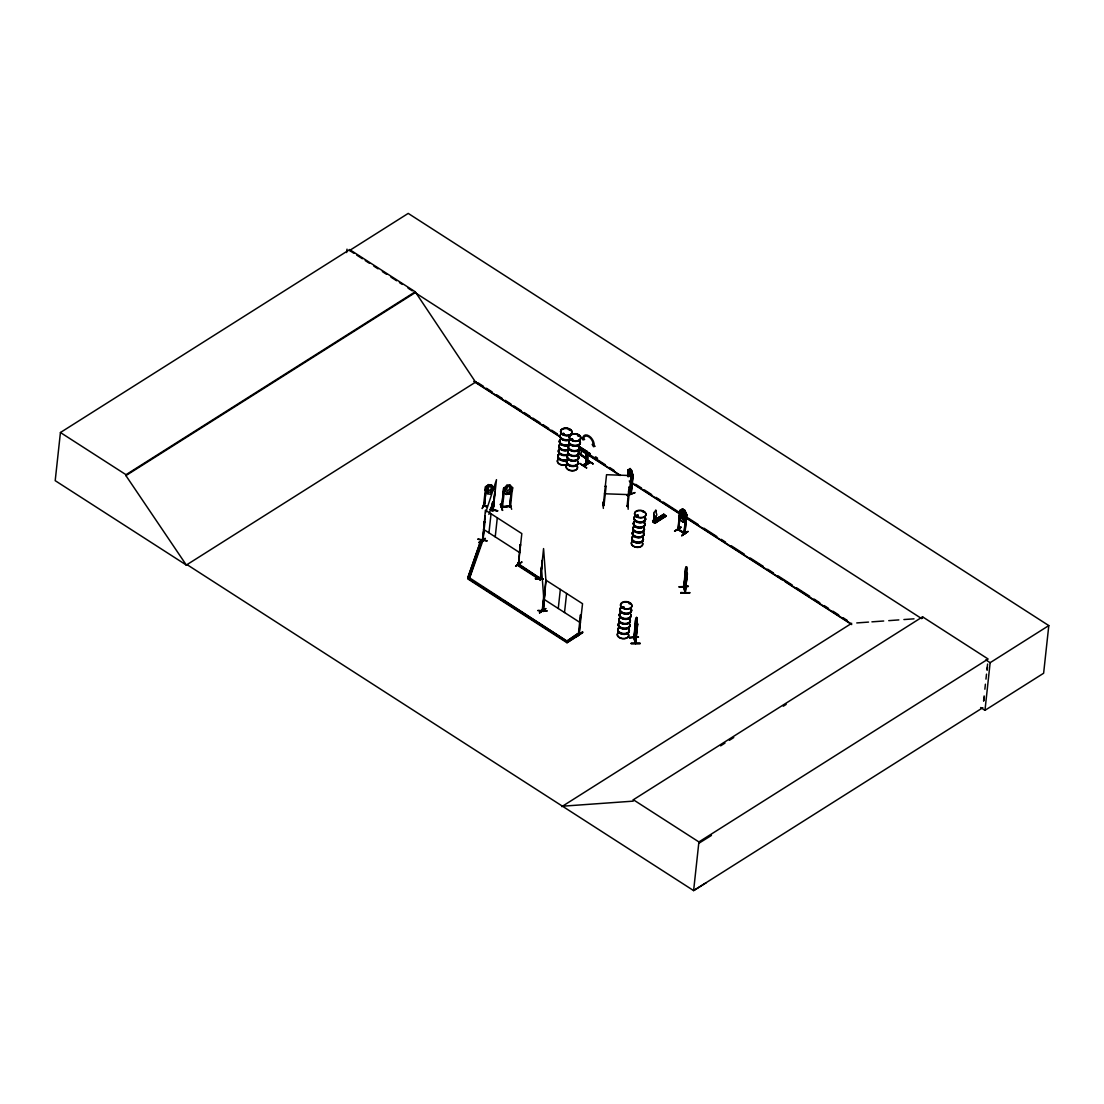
<?xml version="1.0" encoding="UTF-8"?>
<svg xmlns="http://www.w3.org/2000/svg" width="1104" height="1104" viewBox="0 0 1104 1104"><rect width="100%" height="100%" fill="white"/><g stroke="black" fill="none" stroke-linecap="round" stroke-linejoin="round"><path stroke-width="1.5" d="M484.173 526.125L482.476 539.608M492.646 510.807L494.909 491.17L493.102 510.766M492.743 510.048L493.309 509.593L493.019 510.862L496.483 479.66L485.636 512.698M640.21 643.508L631.06 643.673M631.088 643.411L640.21 643.577M640.141 643.287L631.088 643.342M686.95 573.142L685.46 592.724M486.395 487.195L485.567 486.933L486.505 487.085L484.242 506.212L486.381 486.961M504.694 488.382L502.389 507.592M680.726 592.627L689.876 592.958L680.726 592.6M689.807 592.613L680.699 592.986M686.012 577.696C687.364 578.731 684.19 574.108 685.694 567.801L686.412 566.738L686.039 575.501L685.598 571.127M637.229 623.829L635.421 643.508L633.724 637.629M633.751 637.684L634.138 636.98M637.505 624.45L636.691 617.467L635.711 618.626L633.862 638.264L636.29 619.137C634.869 618.916 635.242 626.796 636.277 628.424M635.697 642.169L635.173 642.914L635.752 642.252M635.807 643.425L635.393 642.749M636.001 619.592L636.594 617.481L636.18 628.535L637.063 627.389M686.15 514.354L686.895 514.616L684.894 533.729L678.118 529.327L684.411 532.597M686.785 568.519L686.122 573.597L685.943 571.154M655.776 510.007L654.658 512.09A2.056 1.256 57.7 0 0 654.079 514.381L653.706 521.005L654.589 520.619M654.161 514.326L653.927 521.129M484.987 521.999L484.145 521.75L484.987 521.999L482.765 541.25C480.461 538.545 485.76 541.967 480.847 540.739L467.71 578.068L500.954 598.685M482.986 540.339L480.916 540.132L467.71 578.068M542.92 610.236L543.14 611.506L544.865 591.868L543.485 611.368L542.616 611.133M543.416 611.299L542.726 610.885M578.951 634.496L578.289 634.096L578.372 633.365L579.062 634.538L582.539 603.709L546.121 580.29L542.809 610.885M547.032 611.119L537.772 610.526L547.004 610.747M679.277 516.203L679.898 510.365L682.507 508.806L684.701 510.393L685.253 516.341L683.569 517.196L682.079 516.23L680.782 513.47L682.465 508.944L684.825 510.296L686.771 514.781L684.673 533.853L677.87 529.547L679.967 510.434L678.615 529.961L678.035 528.885M677.994 528.844L678.477 529.216M683.721 587.438L683.707 586.21L684.204 586.735M687.447 573.652L685.073 592.793L683.707 586.21M685.405 592.696L683.969 586.955L685.004 577.42M684.991 592.765L683.997 586.914M559.659 436.232L475.576 382.136L415.242 291.787L349.664 249.601L60.43 432.52L55.2 480.668L186.438 565.11L187.114 564.682M706.284 882.689L693.616 890.597L187.031 564.627L186.341 565.055L125.911 475.603L126.008 474.706L415.242 291.787M346.656 252.54L347.015 249.159M353.846 253.244L349.568 250.498L349.664 249.601M577.309 633.972L566.89 641.12L577.309 633.972L578.579 635.421L567.001 642.735L468.262 579.2L469.531 577.834L482.103 540.146M468.262 579.2L469.531 577.834L467.779 577.475M477.963 539.304L486.988 541.043M484.794 503.12L482.255 508.185M479.026 542.671L485.236 538.324L479.067 542.271M485.719 486.726L483.469 505.949L483.842 505.052L487.264 506.391M487.844 493.585L485.125 489.955L485.484 486.878L488.768 484.573L486.754 489.61L488.52 491.887L490.452 492.356L492.577 491.032L491.777 485.318L488.741 484.642L487.761 493.709L490.797 494.385L491.749 485.374L494.385 489.127M484.366 521.612L483 541.084M482.558 541.195L482.848 540.56M484.601 522.233L485.291 515.885M493.033 501.589C495.71 506.005 489.265 508.861 492.412 507.454M492.053 502.982L491.459 507.964L492.425 507.964M488.962 532.846L491.032 513.788M492.205 508.144L492.77 503.369M495.227 536.875L497.297 517.817M500.402 504.514L502.555 510.421L500.512 504.169M503.645 488.327L501.671 507.647L503.645 488.327L504.569 488.299M502.555 507.509L502.348 506.57L502.375 507.564M509.951 503.755L511.663 509.303M509.565 506.722L511.704 487.692L512.56 487.858L511.69 487.94M501.492 507.357L510.545 505.963M510.503 506.902L512.449 487.595M503.396 491.57L505.963 494.371L509.013 494.123L512.339 490.852L512.642 487.761L509.965 484.987L506.929 485.236L503.617 488.575L504.542 488.52M521.833 561.895L515.582 566.186L521.847 562.24M517.031 565.069L518.314 563.716L541.001 578.951L539.787 579.71L517.031 565.069L518.245 564.31L518.08 562.971M520.15 544.645L518.466 564.282L521.819 533.591L485.401 510.158L482.696 541.208L469.462 578.427M543.196 579.255L535.495 578.606M539.787 579.71L539.939 578.468L540.394 578.993M539.994 578.51L540.284 579.752L542.312 560.156L540.367 579.697M540.325 579.683L543.568 548.578L545.873 579.959L542.492 611.064M539.525 612.941L545.749 608.58L539.58 612.541M544.244 590.999L542.23 610.664L542.243 609.311M543.665 599.362L542.575 610.595M544.024 596.022L544.562 591.013M558.265 608.497L560.335 589.426M579.434 451.481L579.614 449.921M579.876 463.349L586.693 467.737M581.504 450.653L581.256 453.123L578.096 453.551M564.517 612.513L566.6 593.455M582.857 465.295L589.081 461.362L582.498 465.35M586.238 451.246L586.127 451.978L586.252 451.177M585.769 457.994L586.569 451.964L585.741 457.649M586.058 459.706L593.234 463.887L586.403 459.485M585.562 457.525L586.141 458.753L587.162 451.467L586.39 464.287L587.383 455.193L586.514 454.724L587.645 455.041L587.908 454.13L586.969 453.758M587.011 456.049C584.858 468.358 588.46 464.812 588.073 454.765L586.472 454.71M587.149 453.647L587.88 454.958M587.356 455.29L585.769 463.763M567.001 642.735L578.634 634.828M595.125 458.188L587.921 453.606L588.032 452.516L589.895 453.496L589.605 454.696L589.895 453.496M587.921 453.606L588.211 452.405M568.215 641.962L469.531 577.834M589.853 462.148L583.63 466.081L589.922 462.134M592.958 463.804L586.155 459.623M580.442 615.038L581.284 615.301L580.442 615.038L578.386 634.193L579.296 634.372L578.593 633.227M579.172 634.289L580.663 614.9M582.319 632.109C562.75 644.529 596.339 623.512 576.081 636.456M602.867 502.113L603.364 508.392M606.11 486.312L605.282 486.284L606.11 486.312L603.971 505.646L603.129 505.549L603.377 504.597L603.943 505.315M627.61 476.224L628.231 469.766M628.038 476.693L628.148 469.793M628.314 476.611L628.659 473.437M627.086 495.42L635.09 492.563L627.362 495.696M630.315 487.181L629.045 487.126L627.086 506.46L627.914 506.432L627.955 505.494L626.948 505.894M628.135 503.341L628.162 509.275M627.803 506.446L631.129 475.576L606.538 474.706L603.239 505.604L603.943 505.342M632.413 474.61L633.213 475.01L631.198 494.123L628.825 491.459M630.839 493.612L632.537 474.651M632.785 474.527L630.922 494.206L632.937 475.093L630.053 468.551L628.204 469.876L629.004 470.263M629.349 637.864L638.471 636.98L629.377 637.463M634.248 638.181L636.125 618.613M635.366 643.425L637.643 623.829L635.738 643.48L634.124 637.643M654.603 520.702L653.789 519.901L652.643 520.619L652.961 521.819M653.954 520.012L652.754 521.392L654.672 522.634L656.066 521.364L655.969 522.192M653.789 519.901L653.885 520.743M654.217 520.84L654.065 522.233L654.12 520.895M656.287 510.586L656.176 513.07A2.056 1.256 57.7 0 1 656.218 515.761L655.238 521.695M659.723 516.907L662.014 518.204M661.876 515.554L664.166 516.851M663.932 514.657L666.223 516.106L654.976 523.213L654.203 522.716L665.615 515.527L666.181 516.106M982.85 707.678L693.616 890.597L698.901 841.938L988.135 659.019L922.571 616.832L633.337 799.751L633.185 801.145L562.474 806.21M674.503 531.093L681.113 527.036L674.889 530.969M679.512 516.672L678.187 529.382M679.857 513.484L680.478 510.821M680.657 512.297L678.532 529.906M681.775 535.771L687.971 531.466L681.734 535.688M684.784 533.605L683.9 533.398L685.984 514.119L686.771 514.781L684.701 510.393M685.584 520.577L684.025 533.48M684.563 533.812L678.656 529.465M686.26 517.597L686.067 520.605L683.404 522.206L681.085 520.715L679.208 516.189M679.236 586.928L688.385 586.334L679.236 587.066M685.612 567.898L683.721 587.521L686.509 566.738L687.047 573.721M685.349 574.246L686.039 567.898M685.073 592.061L687.309 573.128M922.42 618.226L922.571 616.832M983.581 700.971L984.133 695.934M984.865 689.227L985.403 684.19M985.955 679.153L986.507 674.13M987.045 669.093L987.597 664.056M983.83 700.778L984.188 697.397M987.128 670.39L987.487 667.009M980.628 707.54L984.975 710.327L990.15 662.676L1048.8 625.582L408.218 213.403L349.568 250.498M1048.8 625.582L1043.625 673.247L984.975 710.327M562.474 434.134A5.768 3.643 6.2 0 1 564.599 428.09A5.768 3.643 6.2 0 1 571.955 432.837A5.768 3.643 6.2 0 1 562.474 434.134L563.385 433.389M564.144 434.189L563.012 434.231M563.551 434.327L564.268 434.162M569.664 430.312L569.071 429.925L570.023 430.201M572.369 439.309L571.361 439.847M571.996 439.93L571.803 439.006M578.689 435.887L577.751 435.611M622.697 607.117L622.849 606.924M622.532 607.738L623.939 607.269M622.808 606.965L623.953 607.904M638.195 516.313C634.814 515.996 639.395 516.175 636.47 516.258M637.864 516.258L636.856 515.706M629.873 603.612L629.473 603.46M629.515 603.695L629.114 603.722M643.384 512.008L642.97 512.159M660.468 517.293L660.91 518.08L659.709 517.459M477.991 538.973L487.03 540.739M596.16 457.511C596.174 455.041 593.303 459.678 595.539 458.491M686.095 569.83L686.619 567.87M587.08 452.157L578.441 446.927M586.141 458.146L579.434 453.399M586.39 458.505L577.972 453.137M685.846 568.85L686.509 566.738M488.893 514.436L494.413 498.718M517.873 563.095L518.632 563.592M542.575 610.36L543.278 610.774M630.536 469.628L629.611 472.967L630.508 475.286L631.309 473.381L630.632 469.6M509.827 506.294L501.561 506.695L510.462 505.963M579.807 463.597L586.583 468.055M485.484 486.878L488.81 484.67M485.125 489.955L487.816 493.64M488.479 487.706L489.721 485.291M491.377 488.41L490.7 485.539M507.909 485.691L506.529 489.679L507.357 490.769L509.482 489.431L509.62 488.106L508.903 485.608L507.895 485.622M482.227 508.599L484.835 502.72M483.635 506.032L484.256 506.184M493.654 488.741L494.413 488.879M491.404 507.412L492.205 507.467M493.764 504.97L491.597 510.904M494.15 505.425L491.211 510.448M683.155 509.813L682.01 513.25L683.348 515.375L684.383 513.36L683.224 509.772M682.865 512.573L681.706 516.01L683.059 518.135L684.094 516.12L682.796 512.615M630.08 468.662L628.728 473.023L630.605 477.163L631.833 476.514L632.081 474.251L631.626 470.414L630.149 468.524M630.425 493.695L631.295 493.405L630.743 492.839M631.157 494.04L628.604 491.045M585.851 463.901L586.914 463.887M564.185 434.286L563.965 433.555M569.471 429.677L570.023 430.118M578.675 435.569L577.765 435.776L578.33 435.307M637.836 516.092L637.063 516.23M622.849 607.407L623.829 607.228L623.125 607.904M500.443 504.211L502.513 510.324M683.804 519.266L681.568 517.817L679.498 513.429L682.162 511.704L680.478 516.217L683.279 519.943L684.949 519.101L684.411 513.153L682.065 511.649L679.609 513.236M674.792 531.259L681.071 527.436M478.97 542.575L485.139 538.614M539.497 612.803L545.749 608.58M604.205 504.914L603.239 504.887L604.136 504.942M627.169 505.77L627.997 505.729M509.731 505.991L510.586 506.212M510.503 506.198L501.754 507.605M512.311 490.783L509.013 494.123L505.963 494.371M562.598 433.665L564.144 433.72L563.344 433.417M571.32 439.282L572.714 439.213M571.624 439.406L572.41 439.185M571.582 439.668L572.631 439.558M660.923 517.942L659.75 517.9M491.239 489.748L489.141 490.438L488.327 489.031M603.115 505.342L604.04 505.384M627.1 505.729L627.9 506.225M684.922 592.199L685.432 591.551M632.62 478.073L630.66 479.315L632.537 478.101M520.771 545.031L519.943 544.783M517.845 563.302L518.425 563.537M577.075 635.821L582.36 632.509M576.454 636.649L582.636 632.716M125.911 475.603L415.145 292.684L921.743 618.654M186.341 565.055L476.252 381.708M581.587 450.653L578.965 446.416M585.796 457.525L585.479 458.257M517.1 564.475L539.856 579.117L541.07 578.358M656.218 515.761L655.321 521.64L653.513 520.398M663.794 514.188L655.169 519.763L663.78 514.354L665.864 515.885M655.459 519.956L664.222 514.63L654.534 521.157M655.61 520.053L664.222 514.63M653.458 521.723L653.609 520.329L654.465 520.702M654.189 522.703L665.781 515.816M654.534 522.923L666.071 515.651M666.071 515.913L654.934 523.186L652.823 521.847M682.065 511.649L684.452 513.098L686.329 517.624M686.398 517.583L683.762 519.404L681.568 517.817M681.085 520.715L683.404 522.206L685.998 520.536M681.761 535.399L687.958 531.438M561.798 806.638L851.708 623.291M720.622 745.849L724.997 743.075M729.371 740.315L733.746 737.541M783.288 706.215L786.2 704.366M698.749 843.332L711.431 835.438M659.806 517.514L660.882 517.638M663.78 514.354L664.346 514.933M654.631 522.979L654.741 521.971M483.552 505.77L487.306 506.695M631.626 470.414L632.909 475.162M627.817 472.816L628.659 476.017M633.213 475.01L632.426 474.347M563.854 434.369L562.612 434.01M572.603 440.096L571.568 439.875M623.746 607.876L622.877 607.959M493.529 488.906L494.316 489.072L491.777 485.318M856.759 622.932L868.544 622.09M871.912 621.842L883.697 621M888.748 620.641L898.849 619.91M903.9 619.551L914.002 618.833M636.829 618.613L636.373 624.34L637.022 619.247M635.614 626.548L636.277 628.535L637.077 627.472M638.416 637.243L629.266 637.519M635.283 642.349L634.124 637.726M679.153 586.735L688.275 586.39M518.19 563.73L518.438 564.241M509.662 506.984L511.718 487.871M629.901 487.361L629.045 487.126M535.468 579.007L543.196 578.855M543.154 579.103L535.44 578.662M604.468 493.764L629.059 494.633M489.955 509.593L497.573 510.986M489.693 485.36L490.673 485.594M484.601 505.508L487.361 506.198M491.528 507.743L492.315 507.909M483.552 505.977L487.209 506.888M484.449 505.246L483.552 505.287M356.702 255.079L362.402 258.75M365.245 260.585L369.523 263.332M373.801 266.092L378.079 268.838M382.357 271.598L386.635 274.344M390.913 277.09L396.612 280.761M399.455 282.596L402.311 284.432M408.011 288.103L412.289 290.849M985.872 659.93L990.15 662.676M578.731 446.14L587.176 451.577L578.51 446.278M586.169 451.37L587.08 452.226L578.662 446.789M588.032 452.516L589.715 453.606M588.087 453.509L589.771 454.586M477.701 382.646L483.511 386.372M486.409 388.235L492.205 391.975M496.552 394.763L502.348 398.503M505.246 400.366L511.042 404.092M513.953 405.955L521.198 410.619M524.096 412.496L529.892 416.222M532.79 418.085L540.035 422.749M542.947 424.612L548.743 428.352M551.641 430.215L557.437 433.941M582.084 449.797L586.431 452.599M598.023 460.064L605.282 464.729M609.629 467.516L613.976 470.318M635.711 484.311L641.521 488.037M644.419 489.914L651.664 494.578M656.011 497.366L660.358 500.167M663.256 502.03L679.208 512.297M687.902 517.886L698.045 524.414M703.855 528.154L716.896 536.544M721.243 539.345L725.59 542.147M731.4 545.873L744.441 554.263M750.237 558.003L763.292 566.393M767.639 569.195L773.435 572.921M777.782 575.722L792.272 585.051M796.633 587.852L809.674 596.243M814.021 599.044L819.817 602.77M824.177 605.572L828.524 608.373M832.871 611.161L838.667 614.9M843.014 617.702L847.361 620.489M579.945 449.3L620.545 475.41M629.239 481.013L679.981 513.664M685.777 517.39L851.032 623.719M473.699 381.349L559.148 436.342M580.87 450.322L585.217 453.109M588.059 454.958L587.176 454.393M589.564 455.911L619.979 475.479M630.122 482.006L679.36 513.691M686.605 518.342L782.198 579.862M785.096 581.725L851.722 624.588M579.214 453.537L586.21 458.036M577.751 453.275L586.086 458.712M483.331 529.23L519.749 552.649M519.667 565.22L539.58 578.027M544.051 599.348L580.469 622.78M577.254 634.565L578.579 635.421M503.81 600.535L566.78 641.051M468.317 578.593L567.07 642.142M633.337 799.751L698.901 841.938M60.43 432.52L126.008 474.706M624.036 607.228L622.435 607.6M628.88 490.963L630.715 493.033M628.549 491.542L630.867 494.15M679.567 513.388L681.458 517.914M509.938 485.139L510.835 490.259L508.696 492.205L506.722 492.37L504.942 490.742L506.929 485.236M636.594 617.481L637.105 623.443L636.29 626.23L635.752 621.856M541.498 567.635L543.679 597.374M630.964 615.646A5.865 3.698 6.2 0 1 623.884 618.985A5.865 3.698 6.2 0 1 619.937 613.396M630.853 615.949A5.782 3.643 6.2 0 1 623.87 619.234A5.782 3.643 6.2 0 1 619.979 613.727M630.122 619.096A5.755 3.629 6.2 0 1 624.174 623.443A5.755 3.629 6.2 0 1 619.551 617.84M630.08 619.441A5.755 3.629 6.2 0 1 624.133 623.788A5.755 3.629 6.2 0 1 619.523 618.185M630.619 608.497A5.865 3.698 6.2 0 1 629.266 613.355A5.865 3.698 6.2 0 1 621.414 612.416A5.865 3.698 6.2 0 1 621.386 607.407M630.674 614.114A5.768 3.643 6.2 0 1 624.712 618.475A5.768 3.643 6.2 0 1 620.089 612.858M631.143 609.739A5.768 3.643 6.2 0 1 624.436 613.976A5.768 3.643 6.2 0 1 621.414 607.752M630.729 614.404A5.865 3.698 6.2 0 1 624.671 618.833A5.865 3.698 6.2 0 1 619.965 613.134M630.646 608.221A5.865 3.698 6.2 0 1 629.294 613.079A5.865 3.698 6.2 0 1 621.442 612.14A5.865 3.698 6.2 0 1 621.414 607.131M631.253 608.856A5.782 3.643 6.2 0 1 625.278 613.217A5.782 3.643 6.2 0 1 620.641 607.586M628.963 629.984A5.782 3.643 6.2 0 1 622.242 634.234A5.782 3.643 6.2 0 1 619.206 627.997M628.411 628.756A5.865 3.698 6.2 0 1 627.072 633.599A5.865 3.698 6.2 0 1 619.206 632.661A5.865 3.698 6.2 0 1 619.178 627.652M628.48 634.11A5.755 3.629 6.2 0 1 622.546 638.457A5.755 3.629 6.2 0 1 617.923 632.854M630.025 619.896A5.755 3.629 6.2 0 1 623.346 624.119A5.755 3.629 6.2 0 1 620.324 617.909M628.452 634.4A5.755 3.629 6.2 0 1 622.504 638.747A5.755 3.629 6.2 0 1 617.895 633.144M630.094 619.62A5.796 3.657 6.2 0 1 624.105 623.995A5.796 3.657 6.2 0 1 619.468 618.364M629.901 625.375A5.865 3.698 6.2 0 1 622.822 628.714A5.865 3.698 6.2 0 1 618.889 623.139M628.397 628.204A5.768 3.643 6.2 0 1 623.829 633.517A5.768 3.643 6.2 0 1 618.461 627.845M629.777 625.678A5.768 3.643 6.2 0 1 622.808 628.963A5.768 3.643 6.2 0 1 618.93 623.47M628.452 628.48A5.865 3.698 6.2 0 1 627.1 633.323A5.865 3.698 6.2 0 1 619.234 632.399A5.865 3.698 6.2 0 1 619.22 627.389M629.666 624.133A5.865 3.698 6.2 0 1 623.608 628.562A5.865 3.698 6.2 0 1 618.916 622.863M629.625 623.843A5.782 3.643 6.2 0 1 623.65 628.204A5.782 3.643 6.2 0 1 619.013 622.587M644.087 522.413A5.865 3.698 6.2 0 1 639.437 527.822A5.865 3.698 6.2 0 1 633.986 522.054M644.115 528.057A5.755 3.629 6.2 0 1 638.926 532.459A5.755 3.629 6.2 0 1 633.047 527.671M633.558 526.801A5.755 3.629 6.2 0 1 634.414 526.084M643.977 522.744A5.782 3.643 6.2 0 1 639.409 528.071A5.782 3.643 6.2 0 1 634.013 522.385M644.156 527.753A5.755 3.629 6.2 0 1 637.463 531.976A5.755 3.629 6.2 0 1 634.455 525.766M645.302 518.08A5.865 3.698 6.2 0 1 640.016 522.565A5.865 3.698 6.2 0 1 634.027 517.679M634.552 516.796A5.865 3.698 6.2 0 1 635.421 516.065M636.58 515.513A5.865 3.698 6.2 0 1 637.96 515.182M644.074 521.861A5.768 3.643 6.2 0 1 639.492 527.188A5.768 3.643 6.2 0 1 634.124 521.516M645.178 518.397A5.768 3.643 6.2 0 1 639.975 522.813A5.768 3.643 6.2 0 1 634.096 517.997M634.593 517.141A5.768 3.643 6.2 0 1 635.462 516.41M636.608 515.872A5.768 3.643 6.2 0 1 637.96 515.554M644.115 522.151A5.865 3.698 6.2 0 1 639.464 527.546A5.865 3.698 6.2 0 1 634.013 521.792M645.329 517.804A5.865 3.698 6.2 0 1 638.526 522.109A5.865 3.698 6.2 0 1 635.449 515.789M636.622 515.237A5.865 3.698 6.2 0 1 637.988 514.919M645.288 517.514A5.782 3.643 6.2 0 1 638.567 521.75A5.782 3.643 6.2 0 1 635.545 515.527M642.997 538.642A5.782 3.643 6.2 0 1 637.781 543.071A5.782 3.643 6.2 0 1 631.874 538.241M632.385 537.386A5.782 3.643 6.2 0 1 633.241 536.654M643.108 538.324A5.865 3.698 6.2 0 1 637.808 542.809A5.865 3.698 6.2 0 1 631.833 537.924M632.357 537.055A5.865 3.698 6.2 0 1 633.227 536.309M641.893 541.843A5.755 3.629 6.2 0 1 637.325 547.142A5.755 3.629 6.2 0 1 631.971 541.484M644.074 528.526A5.755 3.629 6.2 0 1 638.871 532.942A5.755 3.629 6.2 0 1 633.006 528.14M633.503 527.284A5.755 3.629 6.2 0 1 634.358 526.553M641.852 542.147A5.755 3.629 6.2 0 1 637.298 547.46A5.755 3.629 6.2 0 1 631.93 541.802M644.129 528.25A5.796 3.657 6.2 0 1 638.899 532.694A5.796 3.657 6.2 0 1 632.992 527.864M633.503 526.994A5.796 3.657 6.2 0 1 634.372 526.263M643.025 532.142A5.865 3.698 6.2 0 1 638.388 537.551A5.865 3.698 6.2 0 1 632.923 531.783M643.08 537.758A5.768 3.643 6.2 0 1 636.373 541.995A5.768 3.643 6.2 0 1 633.351 535.785M642.914 532.473A5.768 3.643 6.2 0 1 638.347 537.8A5.768 3.643 6.2 0 1 632.965 532.128M643.135 538.048A5.865 3.698 6.2 0 1 637.836 542.547A5.865 3.698 6.2 0 1 631.861 537.662M632.385 536.779A5.865 3.698 6.2 0 1 633.254 536.047M643.052 531.88A5.865 3.698 6.2 0 1 638.416 537.275A5.865 3.698 6.2 0 1 632.951 531.521M643.025 531.59A5.782 3.643 6.2 0 1 638.443 536.93A5.782 3.643 6.2 0 1 633.061 531.245M569.554 444.719A5.865 3.698 6.2 0 1 561.895 444.774A5.865 3.698 6.2 0 1 560.045 439.903M568.96 449.425A5.755 3.629 6.2 0 1 560.86 449.135A5.755 3.629 6.2 0 1 560.473 443.96M569.457 444.981A5.782 3.643 6.2 0 1 561.908 445.036A5.782 3.643 6.2 0 1 560.087 440.234M568.988 449.08A5.755 3.629 6.2 0 1 560.887 448.79A5.755 3.629 6.2 0 1 560.515 443.615M570.119 439.461A5.865 3.698 6.2 0 1 563.123 439.806A5.865 3.698 6.2 0 1 560.101 435.514M560.611 434.645A5.865 3.698 6.2 0 1 561.481 433.9M569.554 444.098A5.782 3.643 6.2 0 1 562.005 444.153A5.782 3.643 6.2 0 1 560.183 439.351M569.581 444.443A5.865 3.698 6.2 0 1 561.922 444.498A5.865 3.698 6.2 0 1 560.073 439.627M570.147 439.185A5.865 3.698 6.2 0 1 563.15 439.53A5.865 3.698 6.2 0 1 560.128 435.252M560.639 434.369A5.865 3.698 6.2 0 1 561.522 433.637M570.119 438.84A5.768 3.643 6.2 0 1 563.233 439.171A5.768 3.643 6.2 0 1 560.252 434.962M560.763 434.093A5.768 3.643 6.2 0 1 561.619 433.375M568.877 440.261A5.782 3.643 6.2 0 1 562.488 439.778A5.782 3.643 6.2 0 1 560.142 435.845M566.683 460.52A5.782 3.643 6.2 0 1 560.28 460.023A5.782 3.643 6.2 0 1 557.948 456.09M558.458 455.221A5.782 3.643 6.2 0 1 559.314 454.503M566.752 460.258A5.865 3.698 6.2 0 1 559.148 459.029A5.865 3.698 6.2 0 1 559.286 454.158M567.359 464.08A5.755 3.629 6.2 0 1 559.852 464.135A5.755 3.629 6.2 0 1 558.031 459.347M567.76 450.391A5.755 3.629 6.2 0 1 561.398 449.908A5.755 3.629 6.2 0 1 559.066 445.988M559.576 445.119A5.755 3.629 6.2 0 1 560.432 444.401M567.332 464.37A5.755 3.629 6.2 0 1 559.811 464.425A5.755 3.629 6.2 0 1 557.989 459.637M568.96 449.604A5.796 3.657 6.2 0 1 560.818 449.314A5.796 3.657 6.2 0 1 560.432 444.112M568.519 454.186A5.865 3.698 6.2 0 1 560.873 454.227A5.865 3.698 6.2 0 1 559.01 449.356M567.911 459.085A5.768 3.643 6.2 0 1 559.797 458.809A5.768 3.643 6.2 0 1 559.411 453.62M568.394 454.71A5.768 3.643 6.2 0 1 560.86 454.765A5.768 3.643 6.2 0 1 559.038 449.977M567.953 459.443A5.865 3.698 6.2 0 1 559.7 459.154A5.865 3.698 6.2 0 1 559.314 453.882M568.491 453.841A5.782 3.643 6.2 0 1 560.942 453.882A5.782 3.643 6.2 0 1 559.121 449.08M578.869 445.864A5.865 3.698 6.2 0 1 574.232 451.274A5.865 3.698 6.2 0 1 568.767 445.519M578.91 451.55A5.755 3.629 6.2 0 1 573.707 455.966A5.755 3.629 6.2 0 1 567.842 451.163M568.339 450.294A5.755 3.629 6.2 0 1 569.195 449.576M578.772 446.195A5.782 3.643 6.2 0 1 574.19 451.536A5.782 3.643 6.2 0 1 568.808 445.85M578.938 451.205A5.755 3.629 6.2 0 1 573.749 455.607A5.755 3.629 6.2 0 1 567.87 450.818M568.381 449.949A5.755 3.629 6.2 0 1 569.236 449.231M580.097 441.531A5.865 3.698 6.2 0 1 573.28 445.837A5.865 3.698 6.2 0 1 570.216 439.516M578.855 445.326A5.768 3.643 6.2 0 1 574.287 450.639A5.768 3.643 6.2 0 1 568.905 444.967M578.896 445.602A5.865 3.698 6.2 0 1 574.259 451.012A5.865 3.698 6.2 0 1 568.795 445.243M580.124 441.255A5.865 3.698 6.2 0 1 573.307 445.561A5.865 3.698 6.2 0 1 570.244 439.24M580.083 440.965A5.782 3.643 6.2 0 1 574.853 445.395A5.782 3.643 6.2 0 1 568.96 440.565M569.471 439.709A5.782 3.643 6.2 0 1 570.326 438.978M580.235 442.801A5.768 3.643 6.2 0 1 574.011 446.209A5.768 3.643 6.2 0 1 568.877 441.448M577.889 461.776A5.865 3.698 6.2 0 1 571.831 466.205A5.865 3.698 6.2 0 1 567.139 460.506M576.674 465.295A5.755 3.629 6.2 0 1 572.12 470.608A5.755 3.629 6.2 0 1 566.752 464.95M579.117 452.944A5.755 3.629 6.2 0 1 572.907 456.338A5.755 3.629 6.2 0 1 567.787 451.591M576.647 465.598A5.755 3.629 6.2 0 1 572.079 470.911A5.755 3.629 6.2 0 1 566.725 465.253M577.82 455.607A5.865 3.698 6.2 0 1 573.169 461.003A5.865 3.698 6.2 0 1 567.704 455.248M577.861 461.224A5.768 3.643 6.2 0 1 572.659 465.64A5.768 3.643 6.2 0 1 566.78 460.823M567.277 459.968A5.768 3.643 6.2 0 1 568.146 459.236M577.709 455.938A5.768 3.643 6.2 0 1 573.128 461.251A5.768 3.643 6.2 0 1 567.76 455.579M577.847 455.331A5.865 3.698 6.2 0 1 573.197 460.741A5.865 3.698 6.2 0 1 567.746 454.972M577.806 455.055A5.782 3.643 6.2 0 1 573.224 460.382A5.782 3.643 6.2 0 1 567.842 454.696M578.041 463.059A5.782 3.643 6.2 0 1 571.803 466.468A5.782 3.643 6.2 0 1 566.669 461.707M577.916 461.513A5.865 3.698 6.2 0 1 572.631 465.998A5.865 3.698 6.2 0 1 566.656 461.113M497.587 510.71L490.052 509.206L497.642 510.807M658.591 517.459L660.854 519.101L658.591 517.459M660.758 516.106L663.007 517.735L660.758 516.106M662.648 514.906L664.912 516.534L662.648 514.906M596.229 458.974C597.195 461.541 598.437 455.248 596.229 458.974M681.292 513.36L682.244 516.41L680.74 517.955L682.589 517.086L684.025 520.067L683.031 516.907L684.48 515.485L682.714 516.217L681.389 513.388M590.198 462.341L583.988 466.261L590.198 462.341M584.513 439.433L582.981 439.93L581.753 437.667L582.705 438.274A7.783 4.733 57.7 0 1 589.094 435.956A7.783 4.733 57.7 0 1 594.187 445.657L595.125 446.264L593.51 446.706L592.186 444.374L593.138 444.981A6.5 3.947 57.7 0 0 588.887 436.88A6.5 3.947 57.7 0 0 583.561 438.826L584.513 439.433M622.38 607.642A5.755 3.629 6.2 0 0 631.847 606.344A5.755 3.629 6.2 0 0 624.505 601.611A5.755 3.629 6.2 0 0 622.38 607.642M622.339 608.097A5.755 3.629 6.2 0 0 631.792 606.8A5.755 3.629 6.2 0 0 624.45 602.066A5.755 3.629 6.2 0 0 622.339 608.097M636.415 516.299A5.755 3.629 6.2 0 0 645.881 515.002A5.755 3.629 6.2 0 0 638.54 510.269A5.755 3.629 6.2 0 0 636.415 516.299M636.373 516.755A5.755 3.629 6.2 0 0 645.84 515.458A5.755 3.629 6.2 0 0 638.485 510.724A5.755 3.629 6.2 0 0 636.373 516.755M562.447 434.576A5.741 3.616 6.2 0 0 571.886 433.279A5.741 3.616 6.2 0 0 564.558 428.559A5.741 3.616 6.2 0 0 562.447 434.576M562.447 434.327A5.796 3.657 6.2 0 0 571.969 433.016A5.796 3.657 6.2 0 0 564.572 428.269A5.796 3.657 6.2 0 0 562.447 434.327M571.21 439.751A5.755 3.629 6.2 0 0 580.676 438.454A5.755 3.629 6.2 0 0 573.321 433.72A5.755 3.629 6.2 0 0 571.21 439.751M571.154 440.192A5.755 3.629 6.2 0 0 580.621 438.895A5.755 3.629 6.2 0 0 573.28 434.162A5.755 3.629 6.2 0 0 571.154 440.192M571.168 439.944A5.796 3.657 6.2 0 0 580.69 438.633A5.796 3.657 6.2 0 0 573.293 433.886A5.796 3.657 6.2 0 0 571.168 439.944"/></g></svg>
